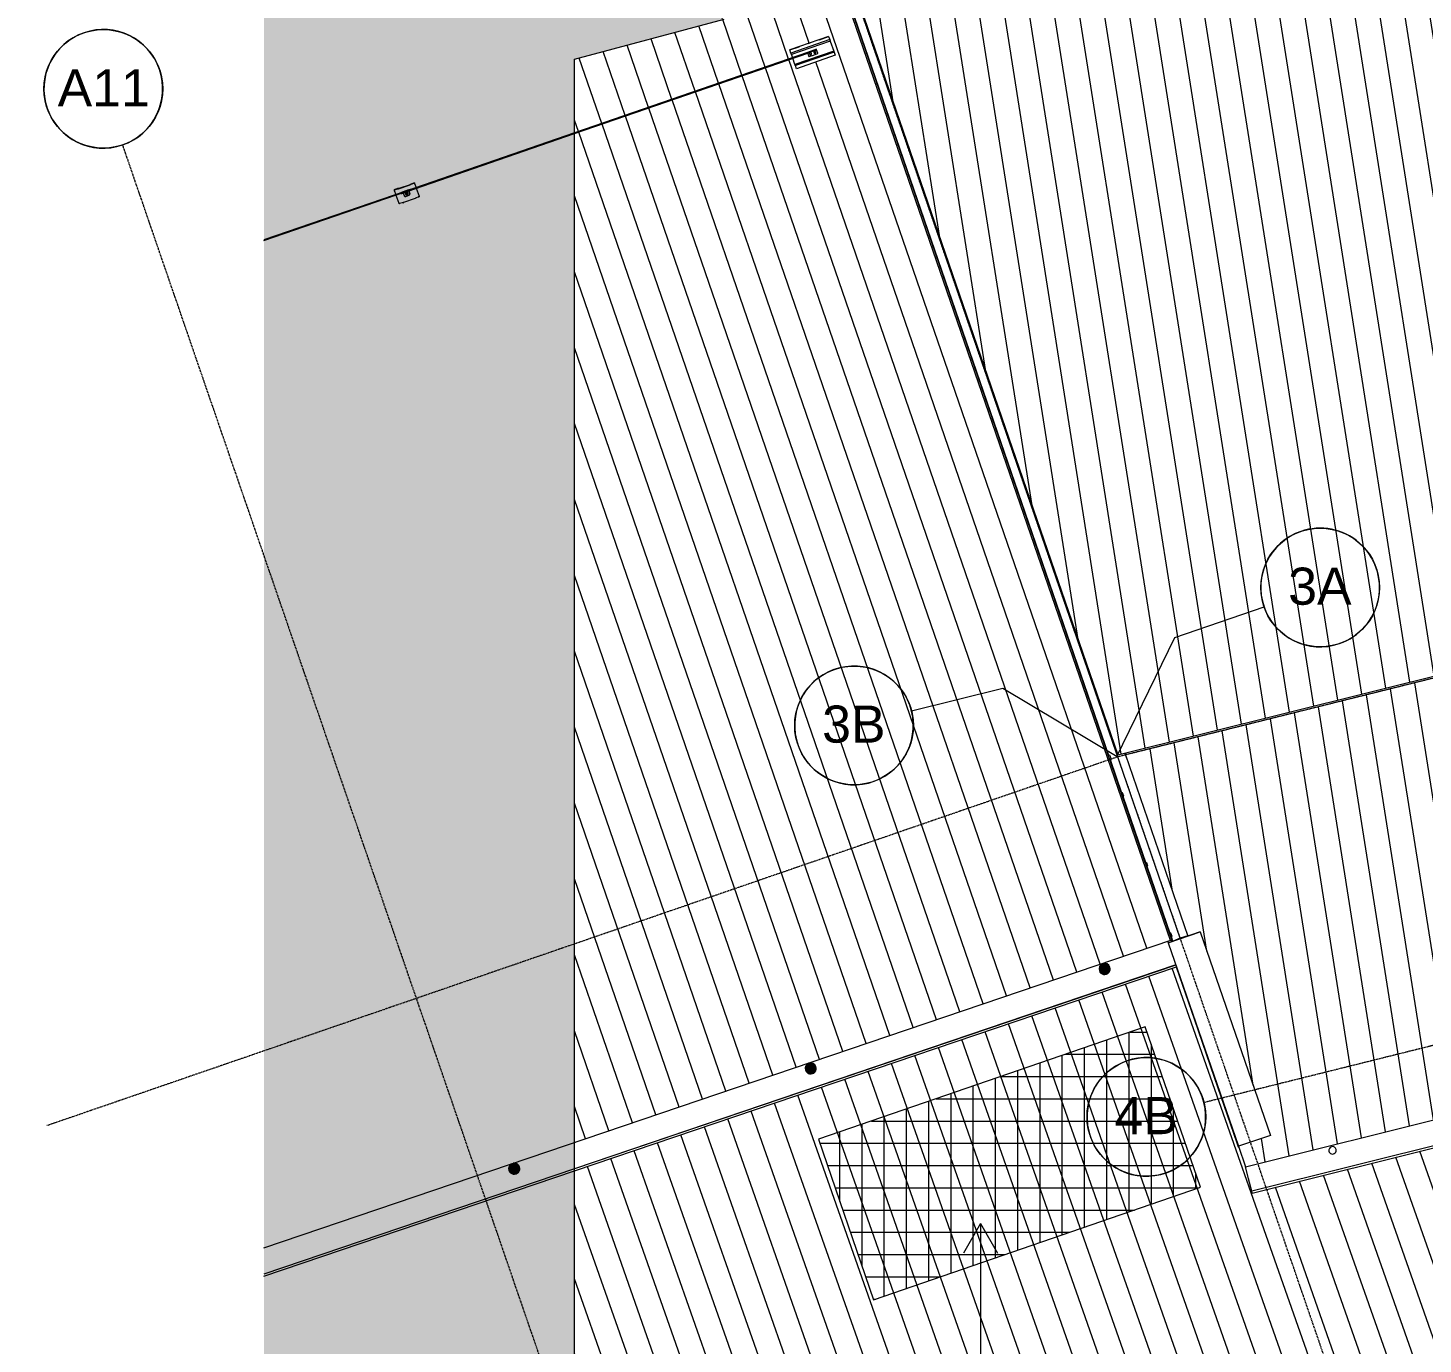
# Model space of a CAD drawing. Header units: millimetres. Extents: x -2355745 to -2216356, y 3958910 to 4068440.
# Drawn here: x -2355745 to -2336936, y 3985794 to 4003533 of the extents above; entities that cross this region are included whole.
import ezdxf

# ---------------------------------------------------------------- set-up
doc = ezdxf.new("R2010")
doc.units = ezdxf.units.MM
doc.linetypes.add('Grid Line', pattern=[21, 12, -3, 3, -3])
for name, color, linetype, lineweight in [('A-DETL', 90, 'Continuous', 18), ('A-DETL-GENF', 92, 'Continuous', 5), ('A-GENM', 13, 'Continuous', 5), ('A-GLAZ-CWMG', 51, 'Continuous', 5), ('A-ROOF', 132, 'Continuous', 5), ('A-ROOF-PATT', 132, 'Continuous', 5), ('A-WALL', 113, 'Continuous', 5), ('G-ANNO-TEXT', 231, 'Continuous', 5), ('P-SANR-FIXT', 6, 'Continuous', 5), ('Q-SPCQ', 91, 'Continuous', 5), ('S-GRID', 1, 'Continuous', 5), ('S-GRID-IDEN', 1, 'Continuous', 5)]:
    doc.layers.add(name, color=color, linetype=linetype, lineweight=lineweight)
doc.styles.add('Arial', font='arial.ttf', dxfattribs={"height": 500})

# ---------------------------------------------------------------- blocks, each defined once
blk = doc.blocks.new('Downpipe - Tee Spreader - Downpipe - Tee Spreader-1473809-ROOF - Part B')
at = {"layer": 'P-SANR-FIXT'}
for start, end in [(360, 180), (180, 360)]:
    blk.add_arc((-40, 70), 50, start, end, dxfattribs=at)
blk = doc.blocks.new('Downpipe - L Spreader - Default-1309623-ROOF - Part B')
at = {"layer": 'P-SANR-FIXT'}
blk.add_hatch(color=11, dxfattribs=at).paths.add_polyline_path([(-20, 2172), (-40, 2175), (-59, 2172), (-77, 2165), (-93, 2153), (-105, 2137), (-112, 2119), (-115, 2100), (-112, 2081), (-105, 2062), (-93, 2047), (-77, 2035), (-59, 2028), (-40, 2025), (-20, 2028), (-2, 2035), (13, 2047), (25, 2062), (33, 2081), (35, 2100), (33, 2119), (25, 2137), (13, 2153), (-2, 2165), (-11, 2169)])
for start, end in [(0, 180), (180, 0)]:
    blk.add_arc((-40, 2100), 75, start, end, dxfattribs=at)
blk = doc.blocks.new('Downpipe - L Spreader - Default-V5-ROOF - Part B')
at = {"layer": 'P-SANR-FIXT'}
for start, end in [(0, 180), (180, 260.6976), (279.3024, 0)]:
    blk.add_arc((-40, 2100), 75, start, end, dxfattribs=at)
blk = doc.blocks.new('Static Line_Sayfa_Metal Deck_Pan Mount - Up to 15 _ pitch - Max 2 Users-1845874-ROOF - Part B')
at = {"layer": 'Q-SPCQ'}
for p, q in [((-2344950, 4003416), (-2345472, 4003236)), ((-2344950, 4003416), (-2345472, 4003236)), ((-2344936, 4003375), (-2345458, 4003195)), ((-2344950, 4003416), (-2345073, 4003374)), ((-2345073, 4003374), (-2344950, 4003416)), ((-2345073, 4003374), (-2345073, 4003374)), ((-2344950, 4003416), (-2344950, 4003416)), ((-2344950, 4003416), (-2344936, 4003375)), ((-2344950, 4003416), (-2344950, 4003416)), ((-2344936, 4003375), (-2344929, 4003354)), ((-2345220, 4003205), (-2348376, 4002117)), ((-2348376, 4002109), (-2345218, 4003197)), ((-2345472, 4003236), (-2345349, 4003279)), ((-2345349, 4003278), (-2345472, 4003236)), ((-2345458, 4003195), (-2345472, 4003236)), ((-2345472, 4003236), (-2345472, 4003236)), ((-2345472, 4003236), (-2345472, 4003236)), ((-2345451, 4003174), (-2345458, 4003195)), ((-2344929, 4003354), (-2345451, 4003174)), ((-2344882, 4003218), (-2345404, 4003038)), ((-2344877, 4003205), (-2345399, 4003025)), ((-2345349, 4003279), (-2345349, 4003278)), ((-2345114, 4003245), (-2345237, 4003202)), ((-2345237, 4003202), (-2345236, 4003200)), ((-2345236, 4003198), (-2345234, 4003193)), ((-2345234, 4003193), (-2345227, 4003174)), ((-2345211, 4003326), (-2345224, 4003321)), ((-2345224, 4003322), (-2345211, 4003326)), ((-2345220, 4003205), (-2345220, 4003205)), ((-2345219, 4003204), (-2345220, 4003205)), ((-2345219, 4003204), (-2345219, 4003205)), ((-2345198, 4003331), (-2345211, 4003326)), ((-2345211, 4003326), (-2345198, 4003331)), ((-2345211, 4003205), (-2345123, 4003240)), ((-2345121, 4003235), (-2345210, 4003200)), ((-2345207, 4003181), (-2345206, 4003181)), ((-2345198, 4003331), (-2345198, 4003331)), ((-2345182, 4003189), (-2345182, 4003190)), ((-2345156, 4003167), (-2345099, 4003187)), ((-2345150, 4003201), (-2345150, 4003200)), ((-2345125, 4003209), (-2345125, 4003209)), ((-2345114, 4003244), (-2345114, 4003245)), ((-2345112, 4003240), (-2345114, 4003244)), ((-2345112, 4003240), (-2345114, 4003244)), ((-2345113, 4003240), (-2345112, 4003240)), ((-2345112, 4003237), (-2345113, 4003240)), ((-2345104, 4003217), (-2345112, 4003237)), ((-2345096, 4003193), (-2345104, 4003217)), ((-2344929, 4003354), (-2344882, 4003218)), ((-2344882, 4003218), (-2344877, 4003205)), ((-2344877, 4003205), (-2344863, 4003164)), ((-2345435, 4003130), (-2345451, 4003174)), ((-2345404, 4003038), (-2345433, 4003124)), ((-2345399, 4003025), (-2345404, 4003038)), ((-2345385, 4002984), (-2345399, 4003025)), ((-2344863, 4003164), (-2345385, 4002984)), ((-2345227, 4003174), (-2345219, 4003151)), ((-2345213, 4003148), (-2345156, 4003167)), ((-2348376, 4002117), (-2350649, 4001334)), ((-2350647, 4001326), (-2348376, 4002109)), ((-2350648, 4001334), (-2352563, 4000675)), ((-2352563, 4000667), (-2350646, 4001327)), ((-2350761, 4001367), (-2350808, 4001350)), ((-2350808, 4001350), (-2350761, 4001367)), ((-2350808, 4001350), (-2350808, 4001350)), ((-2350808, 4001350), (-2350805, 4001341)), ((-2350805, 4001341), (-2350805, 4001341)), ((-2350805, 4001341), (-2350786, 4001286)), ((-2350762, 4001366), (-2350799, 4001354)), ((-2350799, 4001353), (-2350763, 4001366)), ((-2350762, 4001366), (-2350749, 4001366)), ((-2350747, 4001367), (-2350761, 4001367)), ((-2350761, 4001367), (-2350761, 4001367)), ((-2350748, 4001366), (-2350591, 4001420)), ((-2350593, 4001420), (-2350746, 4001367)), ((-2350712, 4001315), (-2350716, 4001312)), ((-2350714, 4001307), (-2350716, 4001312)), ((-2350712, 4001302), (-2350714, 4001307)), ((-2350712, 4001302), (-2350708, 4001303)), ((-2350590, 4001357), (-2350710, 4001316)), ((-2350706, 4001303), (-2350586, 4001345)), ((-2350613, 4001351), (-2350688, 4001324)), ((-2350688, 4001324), (-2350688, 4001324)), ((-2350688, 4001324), (-2350688, 4001323)), ((-2350670, 4001272), (-2350684, 4001312)), ((-2350627, 4001301), (-2350627, 4001301)), ((-2350626, 4001302), (-2350626, 4001302)), ((-2350618, 4001305), (-2350618, 4001305)), ((-2350613, 4001351), (-2350612, 4001350)), ((-2350612, 4001349), (-2350612, 4001350)), ((-2350608, 4001338), (-2350594, 4001298)), ((-2350581, 4001428), (-2350592, 4001420)), ((-2350590, 4001421), (-2350580, 4001429)), ((-2350583, 4001358), (-2350588, 4001357)), ((-2350584, 4001346), (-2350580, 4001348)), ((-2350583, 4001358), (-2350581, 4001353)), ((-2350581, 4001428), (-2350534, 4001445)), ((-2350534, 4001445), (-2350581, 4001429)), ((-2350581, 4001429), (-2350581, 4001428)), ((-2350581, 4001353), (-2350580, 4001348)), ((-2350543, 4001441), (-2350580, 4001429)), ((-2350579, 4001429), (-2350543, 4001441)), ((-2350534, 4001445), (-2350534, 4001445)), ((-2350534, 4001445), (-2350531, 4001435)), ((-2350531, 4001435), (-2350531, 4001435)), ((-2350531, 4001435), (-2350512, 4001381)), ((-2350509, 4001374), (-2350472, 4001266)), ((-2350784, 4001280), (-2350746, 4001171)), ((-2350746, 4001171), (-2350743, 4001162)), ((-2350734, 4001165), (-2350743, 4001162)), ((-2350698, 4001177), (-2350734, 4001165)), ((-2350684, 4001178), (-2350697, 4001177)), ((-2350526, 4001232), (-2350683, 4001178)), ((-2350656, 4001292), (-2350656, 4001292)), ((-2350651, 4001262), (-2350604, 4001279)), ((-2350648, 4001295), (-2350648, 4001294)), ((-2350646, 4001295), (-2350646, 4001294)), ((-2350515, 4001240), (-2350525, 4001232)), ((-2350478, 4001253), (-2350514, 4001241)), ((-2350469, 4001256), (-2350477, 4001253)), ((-2350472, 4001266), (-2350469, 4001256))]:
    blk.add_line(p, q, dxfattribs=at)
at = {"layer": 'Q-SPCQ', "flags": 128}
for points in [[(-2345206, 4003181), (-2345206, 4003180), (-2345206, 4003180), (-2345206, 4003179), (-2345205, 4003179), (-2345205, 4003178), (-2345205, 4003178), (-2345205, 4003177), (-2345204, 4003177), (-2345204, 4003176), (-2345204, 4003176), (-2345203, 4003176), (-2345203, 4003175), (-2345203, 4003175), (-2345202, 4003175), (-2345202, 4003174), (-2345201, 4003174), (-2345201, 4003174), (-2345200, 4003173), (-2345200, 4003173), (-2345200, 4003173), (-2345199, 4003173), (-2345199, 4003173), (-2345198, 4003172), (-2345198, 4003172), (-2345197, 4003172), (-2345197, 4003172), (-2345196, 4003172), (-2345196, 4003172), (-2345195, 4003172), (-2345194, 4003172), (-2345194, 4003172), (-2345193, 4003172), (-2345193, 4003172), (-2345192, 4003172), (-2345192, 4003172), (-2345191, 4003172), (-2345191, 4003172), (-2345190, 4003172), (-2345190, 4003172), (-2345189, 4003173), (-2345189, 4003173), (-2345188, 4003173), (-2345188, 4003173), (-2345188, 4003174), (-2345187, 4003174), (-2345187, 4003174), (-2345186, 4003174), (-2345186, 4003175), (-2345185, 4003175), (-2345185, 4003175), (-2345185, 4003176), (-2345184, 4003176), (-2345184, 4003176), (-2345184, 4003177), (-2345183, 4003177), (-2345183, 4003178), (-2345183, 4003178), (-2345183, 4003179), (-2345182, 4003179), (-2345182, 4003180), (-2345182, 4003180), (-2345182, 4003181), (-2345182, 4003181), (-2345181, 4003182), (-2345181, 4003182), (-2345181, 4003183), (-2345181, 4003183), (-2345181, 4003184), (-2345181, 4003184), (-2345181, 4003185), (-2345181, 4003185), (-2345181, 4003186), (-2345181, 4003186), (-2345181, 4003187), (-2345181, 4003187), (-2345181, 4003188), (-2345181, 4003188), (-2345182, 4003189), (-2345182, 4003189)], [(-2345150, 4003200), (-2345149, 4003200), (-2345149, 4003199), (-2345149, 4003199), (-2345149, 4003198), (-2345148, 4003198), (-2345148, 4003197), (-2345148, 4003197), (-2345148, 4003196), (-2345147, 4003196), (-2345147, 4003196), (-2345147, 4003195), (-2345146, 4003195), (-2345146, 4003195), (-2345145, 4003194), (-2345145, 4003194), (-2345145, 4003194), (-2345144, 4003193), (-2345144, 4003193), (-2345143, 4003193), (-2345143, 4003193), (-2345142, 4003192), (-2345142, 4003192), (-2345141, 4003192), (-2345141, 4003192), (-2345140, 4003192), (-2345140, 4003192), (-2345139, 4003191), (-2345139, 4003191), (-2345138, 4003191), (-2345138, 4003191), (-2345137, 4003191), (-2345137, 4003191), (-2345136, 4003191), (-2345136, 4003191), (-2345135, 4003191), (-2345135, 4003192), (-2345134, 4003192), (-2345134, 4003192), (-2345133, 4003192), (-2345133, 4003192), (-2345132, 4003192), (-2345132, 4003193), (-2345131, 4003193), (-2345131, 4003193), (-2345130, 4003193), (-2345130, 4003194), (-2345129, 4003194), (-2345129, 4003194), (-2345129, 4003195), (-2345128, 4003195), (-2345128, 4003195), (-2345128, 4003196), (-2345127, 4003196), (-2345127, 4003196), (-2345127, 4003197), (-2345126, 4003197), (-2345126, 4003198), (-2345126, 4003198), (-2345126, 4003199), (-2345125, 4003199), (-2345125, 4003200), (-2345125, 4003200), (-2345125, 4003201), (-2345125, 4003201), (-2345125, 4003202), (-2345124, 4003202), (-2345124, 4003203), (-2345124, 4003203), (-2345124, 4003204), (-2345124, 4003204), (-2345124, 4003205), (-2345124, 4003205), (-2345124, 4003206), (-2345124, 4003206), (-2345124, 4003207), (-2345125, 4003207), (-2345125, 4003208), (-2345125, 4003208), (-2345125, 4003209)], [(-2350712, 4001315), (-2350712, 4001315), (-2350711, 4001315), (-2350711, 4001315), (-2350711, 4001315), (-2350710, 4001316), (-2350710, 4001316)], [(-2350706, 4001303), (-2350706, 4001303), (-2350706, 4001303), (-2350707, 4001303), (-2350707, 4001303), (-2350708, 4001303), (-2350708, 4001303)], [(-2350633, 4001287), (-2350632, 4001287), (-2350632, 4001287), (-2350632, 4001287), (-2350631, 4001288), (-2350631, 4001288), (-2350630, 4001288), (-2350630, 4001288), (-2350630, 4001289), (-2350629, 4001289), (-2350629, 4001289), (-2350629, 4001289), (-2350628, 4001290), (-2350628, 4001290), (-2350628, 4001291), (-2350627, 4001291), (-2350627, 4001291), (-2350627, 4001292), (-2350627, 4001292), (-2350626, 4001292), (-2350626, 4001293), (-2350626, 4001293), (-2350626, 4001294), (-2350626, 4001294), (-2350625, 4001295), (-2350625, 4001295), (-2350625, 4001296), (-2350625, 4001296), (-2350625, 4001296), (-2350625, 4001297), (-2350625, 4001297), (-2350625, 4001298), (-2350625, 4001298), (-2350625, 4001299), (-2350625, 4001299), (-2350625, 4001300), (-2350625, 4001300), (-2350625, 4001301), (-2350625, 4001301), (-2350626, 4001302), (-2350626, 4001302)], [(-2350633, 4001288), (-2350633, 4001289), (-2350633, 4001289), (-2350632, 4001289), (-2350632, 4001289), (-2350632, 4001289), (-2350631, 4001289), (-2350631, 4001290), (-2350631, 4001290), (-2350630, 4001290), (-2350630, 4001290), (-2350630, 4001291), (-2350630, 4001291), (-2350629, 4001291), (-2350629, 4001291), (-2350629, 4001292), (-2350629, 4001292), (-2350628, 4001292), (-2350628, 4001293), (-2350628, 4001293), (-2350628, 4001293), (-2350628, 4001294), (-2350628, 4001294), (-2350627, 4001295), (-2350627, 4001295), (-2350627, 4001295), (-2350627, 4001296), (-2350627, 4001296), (-2350627, 4001296), (-2350627, 4001297), (-2350627, 4001297), (-2350627, 4001298), (-2350627, 4001298), (-2350627, 4001298), (-2350627, 4001299), (-2350627, 4001299), (-2350627, 4001300), (-2350627, 4001300), (-2350627, 4001300), (-2350627, 4001301), (-2350627, 4001301)], [(-2350590, 4001357), (-2350590, 4001357), (-2350589, 4001357), (-2350589, 4001357), (-2350588, 4001357), (-2350588, 4001357), (-2350588, 4001357)], [(-2350584, 4001346), (-2350584, 4001345), (-2350584, 4001345), (-2350585, 4001345), (-2350585, 4001345), (-2350585, 4001345), (-2350586, 4001345)], [(-2350648, 4001294), (-2350648, 4001294), (-2350647, 4001293), (-2350647, 4001293), (-2350647, 4001292), (-2350647, 4001292), (-2350647, 4001292), (-2350646, 4001291), (-2350646, 4001291), (-2350646, 4001290), (-2350645, 4001290), (-2350645, 4001290), (-2350645, 4001289), (-2350644, 4001289), (-2350644, 4001289), (-2350644, 4001288), (-2350643, 4001288), (-2350643, 4001288), (-2350643, 4001288), (-2350642, 4001287), (-2350642, 4001287), (-2350641, 4001287), (-2350641, 4001287), (-2350640, 4001287), (-2350640, 4001287), (-2350639, 4001286), (-2350639, 4001286), (-2350639, 4001286), (-2350638, 4001286), (-2350638, 4001286), (-2350637, 4001286), (-2350637, 4001286), (-2350636, 4001286), (-2350636, 4001286), (-2350635, 4001286), (-2350635, 4001286), (-2350634, 4001286), (-2350634, 4001287), (-2350633, 4001287), (-2350633, 4001287), (-2350633, 4001287)], [(-2350646, 4001294), (-2350646, 4001294), (-2350645, 4001294), (-2350645, 4001293), (-2350645, 4001293), (-2350645, 4001293), (-2350645, 4001292), (-2350645, 4001292), (-2350644, 4001292), (-2350644, 4001291), (-2350644, 4001291), (-2350644, 4001291), (-2350643, 4001291), (-2350643, 4001290), (-2350643, 4001290), (-2350642, 4001290), (-2350642, 4001290), (-2350642, 4001289), (-2350641, 4001289), (-2350641, 4001289), (-2350641, 4001289), (-2350640, 4001289), (-2350640, 4001289), (-2350640, 4001288), (-2350639, 4001288), (-2350639, 4001288), (-2350639, 4001288), (-2350638, 4001288), (-2350638, 4001288), (-2350637, 4001288), (-2350637, 4001288), (-2350637, 4001288), (-2350636, 4001288), (-2350636, 4001288), (-2350635, 4001288), (-2350635, 4001288), (-2350635, 4001288), (-2350634, 4001288), (-2350634, 4001288), (-2350634, 4001288), (-2350633, 4001288)]]:
    blk.add_lwpolyline(points, dxfattribs=at)
at = {"layer": 'Q-SPCQ'}
for centre, major_axis, ratio, start_param, end_param in [((-2345219, 4003204), (16.5, 5.7), 0.087156, 3.394665, 5.166175), ((-2345217, 4003199), (16.5, 5.7), 0.087156, 3.394665, 5.166175), ((-2345219, 4003204), (7.09, 2.44), 0.087156, 0, 3.141593), ((-2345219, 4003204), (7.09, 2.44), 0.087156, 3.141593, 4.712389), ((-2345217, 4003199), (7.09, 2.44), 0.087156, 3.665191, 4.45059), ((-2345219, 4003204), (7.09, 2.44), 0.087156, 4.974188, 6.283185), ((-2345217, 4003199), (7.09, 2.44), 0.087156, 0.523599, 1.047198), ((-2345217, 4003199), (7.09, 2.44), 0.087156, 5.235988, 5.759587), ((-2345194, 4003186), (12.3, 4.2), 0.996195, 0, 3.141593), ((-2345194, 4003186), (12.3, 4.2), 0.996195, 3.141593, 6.283185), ((-2345138, 4003205), (12.3, 4.2), 0.996195, 0, 3.141593), ((-2345138, 4003205), (12.3, 4.2), 0.996195, 3.141593, 6.283185), ((-2345131, 4003239), (16.5, 5.7), 0.087156, 5.166175, 6.283185), ((-2345129, 4003234), (16.5, 5.7), 0.087156, 5.166175, 6.283185), ((-2345101, 4003191), (4.73, 1.63), 0.996195, 4.712389, 6.283185), ((-2345215, 4003152), (4.73, 1.63), 0.996195, 3.141593, 4.712389), ((-2350795, 4001344), (9.46, 3.26), 0.996195, 1.570796, 3.141593), ((-2350795, 4001344), (9.46, 3.26), 0.996195, 1.570796, 3.141593), ((-2350763, 4001366), (0.946, 0.326), 0.087156, 0.252159, 1.570796), ((-2350762, 4001366), (0.946, 0.326), 0.087156, 0.252159, 1.570796), ((-2350748, 4001366), (0.946, 0.326), 0.087156, 3.393752, 4.712389), ((-2350747, 4001367), (0.946, 0.326), 0.087156, 4.492616, 4.712389), ((-2350747, 4001367), (0.946, 0.326), 0.087156, 3.393752, 3.833298), ((-2350747, 4001301), (66.2, 22.8), 0.087156, 0.229391, 0.458783), ((-2350637, 4001298), (18.8, 6.5), 0.996195, 1.570796, 4.712389), ((-2350637, 4001299), (18.8, 6.5), 0.996195, 1.570796, 3.141593), ((-2350637, 4001298), (11.1, 3.8), 0.996195, 1.570796, 4.712389), ((-2350637, 4001299), (18.8, 6.5), 0.996195, 0, 1.570796), ((-2350637, 4001298), (18.8, 6.5), 0.996195, 4.712389, 7.853982), ((-2350637, 4001298), (11.1, 3.8), 0.996195, 4.712389, 7.853982), ((-2350552, 4001368), (66.2, 22.8), 0.087156, 2.68281, 2.912201), ((-2350608, 4001293), (14.2, 4.9), 0.996195, 4.712389, 6.283185), ((-2350593, 4001420), (0.946, 0.326), 0.087156, 4.712389, 4.932162), ((-2350593, 4001420), (0.946, 0.326), 0.087156, 5.59148, 6.031026), ((-2350591, 4001420), (0.946, 0.326), 0.087156, 4.712389, 6.031026), ((-2350580, 4001429), (0.946, 0.326), 0.087156, 1.570796, 2.889433), ((-2350579, 4001429), (0.946, 0.326), 0.087156, 1.570796, 2.889433), ((-2350540, 4001432), (9.46, 3.26), 0.996195, 0, 1.570796), ((-2350540, 4001432), (9.46, 3.26), 0.996195, 0.785398, 1.570796), ((-2350737, 4001174), (9.46, 3.26), 0.996195, 3.141593, 4.712389), ((-2350737, 4001175), (9.46, 3.26), 0.996195, 3.403392, 4.692006), ((-2350698, 4001177), (0.946, 0.326), 0.087156, 0.252159, 1.570796), ((-2350683, 4001178), (0.946, 0.326), 0.087156, 3.393752, 4.712389), ((-2350656, 4001276), (14.2, 4.9), 0.996195, 3.141593, 4.712389), ((-2350656, 4001277), (14.2, 4.9), 0.996195, 3.403392, 4.147516), ((-2350609, 4001293), (14.2, 4.9), 0.996195, 5.57491, 5.954166), ((-2350526, 4001232), (0.946, 0.326), 0.087156, 4.712389, 6.031026), ((-2350514, 4001241), (0.946, 0.326), 0.087156, 1.570796, 2.889433), ((-2350482, 4001262), (9.46, 3.26), 0.996195, 4.712389, 6.283185), ((-2350482, 4001262), (9.46, 3.26), 0.996195, 4.974188, 6.283185)]:
    blk.add_ellipse(centre, major_axis=major_axis, ratio=ratio, start_param=start_param, end_param=end_param, dxfattribs=at)
blk = doc.blocks.new('Roof Gutters2 - Roof Gutters-1883888-ROOF - Part B')
at = {"layer": 'A-ROOF'}
for p, q in [((-2341171, 3993727), (-2347564, 4012294)), ((-2340210, 3991264), (-2347463, 4012328)), ((-2340992, 3993205), (-2341152, 3993670)), ((-2340955, 3993759), (-2340947, 3993735)), ((-2340940, 3993737), (-2340948, 3993761)), ((-2340666, 3992260), (-2340981, 3993176)), ((-2340340, 3991314), (-2340656, 3992231)), ((-2340310, 3991225), (-2340330, 3991285)), ((-2340323, 3991242), (-2340316, 3991222)), ((-2340210, 3991264), (-2340305, 3991226)), ((-2340107, 3991295), (-2340210, 3991264))]:
    blk.add_line(p, q, dxfattribs=at)
blk = doc.blocks.new('Roof Gutters3 - Roof Gutters-1885272-ROOF - Part B')
at = {"layer": 'A-ROOF'}
for p, q in [((-2340372, 3991203), (-2339940, 3991351)), ((-2339943, 3991351), (-2340369, 3991204)), ((-2339940, 3991351), (-2338995, 3988605)), ((-2340381, 3991222), (-2340372, 3991203)), ((-2340369, 3991204), (-2340378, 3991223)), ((-2340372, 3991203), (-2339427, 3988460)), ((-2340263, 3990879), (-2339530, 3988751)), ((-2339427, 3988460), (-2339530, 3988751)), ((-2338995, 3988605), (-2339427, 3988460)), ((-2338996, 3988608), (-2338995, 3988605))]:
    blk.add_line(p, q, dxfattribs=at)
blk = doc.blocks.new('Rectangular Mullion - Frame_Framed Facade_Danpal_DPANMF BT1-2879759-ROOF - Part B')
at = {"layer": 'A-GLAZ-CWMG'}
for p, q in [((-59, -23), (-59, -26)), ((-59, -23), (-59, -26)), ((-59, -26), (-5, -26)), ((-13, -24), (-57, -24)), ((-5, -26), (-5, -20))]:
    blk.add_line(p, q, dxfattribs=at)
blk = doc.blocks.new('Rectangular Mullion - Mullion_FramedFacade_Danpal_DPAEC50-2879752-ROOF - Part B')
at = {"layer": 'A-GLAZ-CWMG'}
for p, q in [((-24, 36), (-24, 54)), ((-24, 54), (24, 54)), ((24, 54), (24, 46))]:
    blk.add_line(p, q, dxfattribs=at)
blk = doc.blocks.new('Rectangular Mullion - Mullion_FramedFacade_Danpal_DPAEC50-2879753-ROOF - Part B')
at = {"layer": 'A-GLAZ-CWMG'}
for p, q in [((-24, 36), (-24, 54)), ((-24, 54), (24, 54)), ((24, 54), (24, 46))]:
    blk.add_line(p, q, dxfattribs=at)
blk = doc.blocks.new('Rectangular Mullion - Frame_Framed Facade_Danpal_DPANMF BT2-2879768-ROOF - Part B')
at = {"layer": 'A-GLAZ-CWMG'}
for p, q in [((-60, 36), (-60, 57)), ((-60, 57), (0, 57)), ((0, 57), (0, 36))]:
    blk.add_line(p, q, dxfattribs=at)
blk = doc.blocks.new('Rectangular Mullion - Mullion_FramedFacade_Danpal_DPAEC50-2879754-ROOF - Part B')
at = {"layer": 'A-GLAZ-CWMG'}
for p, q in [((-24, 36), (-24, 54)), ((-24, 54), (24, 54)), ((24, 54), (24, 46))]:
    blk.add_line(p, q, dxfattribs=at)
blk = doc.blocks.new('Rectangular Mullion - Frame_Framed Facade_Danpal_DPANMF BT1-2879755-ROOF - Part B')
at = {"layer": 'A-GLAZ-CWMG'}
for p, q in [((-2339751, 3989392), (-2339446, 3988505)), ((-2339446, 3988505), (-2339443, 3988506))]:
    blk.add_line(p, q, dxfattribs=at)
blk = doc.blocks.new('Rectangular Mullion - Frame_Framed Facade_Danpal_DPANMF BT1-2879756-ROOF - Part B')
at = {"layer": 'A-GLAZ-CWMG'}
blk.add_line((-2340077, 3990337), (-2339751, 3989392), dxfattribs=at)
blk = doc.blocks.new('Rectangular Mullion - Frame_Framed Facade_Danpal_DPANMF BT1-V12-ROOF - Part B')
at = {"layer": 'A-GLAZ-CWMG'}
blk.add_line((-2340263, 3990878), (-2340077, 3990337), dxfattribs=at)
blk = doc.blocks.new('Roofs 1 - Roofs 1-2640243-ROOF - Part B')
at = {"layer": 'A-ROOF'}
for p, q in [((-2340323, 3991242), (-2340316, 3991222)), ((-2340269, 3990905), (-2348376, 3988156)), ((-2340268, 3990903), (-2348376, 3988155)), ((-2348376, 3988128), (-2340260, 3990879)), ((-2348376, 3988156), (-2352563, 3986737)), ((-2348376, 3988155), (-2352563, 3986735)), ((-2352563, 3986708), (-2348376, 3988128))]:
    blk.add_line(p, q, dxfattribs=at)
blk = doc.blocks.new('Gutter 01 - Gutter 01-2642328-ROOF - Part B')
at = {"layer": 'A-GENM'}
for p, q in [((-2318748, 3992963), (-2339247, 3987855)), ((-2318748, 3992962), (-2339247, 3987853)), ((-2339240, 3987828), (-2318741, 3992937)), ((-2339289, 3988025), (-2339329, 3988185)), ((-2339247, 3987855), (-2339288, 3988019)), ((-2339247, 3987853), (-2339247, 3987855)), ((-2339242, 3987834), (-2339247, 3987853))]:
    blk.add_line(p, q, dxfattribs=at)
for centre, major_axis, start_param, end_param in [((-2339289, 3988025), (-2.47, 9.93), 4.049456, 4.712389), ((-2339242, 3987835), (-1.56, 6.27), 1.745825, 3.141593)]:
    blk.add_ellipse(centre, major_axis=major_axis, ratio=0.000002, start_param=start_param, end_param=end_param, dxfattribs=at)
blk = doc.blocks.new('Grid - A1-203820-ROOF - Part B')
at = {"layer": 'S-GRID-IDEN'}
blk.add_circle((0, 0), 4, dxfattribs=at)
for start, end in [(360, 180), (180, 360)]:
    blk.add_arc((0, 0), 4, start, end, dxfattribs=at)

msp = doc.modelspace()

# ---------------------------------------------------------------- hatches: boundary and pattern name
at = {"layer": 'A-DETL-GENF', "transparency": 33554585}
h = msp.add_hatch(color=7, dxfattribs=at)
h.paths.add_polyline_path([(-2352563, 3958910), (-2348376, 3958910), (-2348376, 4003110), (-2346358, 4003651), (-2350393, 4004732), (-2348376, 4005272), (-2348376, 4063727), (-2352563, 4063727), (-2352563, 3959144)])
h.paths.add_polyline_path([(-2351236, 3960672), (-2351312, 3960731), (-2351383, 3960798), (-2350016, 3961038), (-2350258, 3962405), (-2350171, 3962362), (-2350088, 3962310), (-2349842, 3960917), (-2350897, 3960731)])
h.paths.add_polyline_path([(-2350308, 3975956), (-2350308, 3975956), (-2350310, 3975972)])
h.paths.add_polyline_path([(-2349184, 3988083), (-2349204, 3988085), (-2349230, 3988096), (-2349239, 3988102), (-2349251, 3988117), (-2349260, 3988134), (-2349264, 3988153), (-2349263, 3988173), (-2349256, 3988191), (-2349245, 3988208), (-2349224, 3988224), (-2349194, 3988233), (-2349174, 3988232), (-2349156, 3988225), (-2349140, 3988215), (-2349127, 3988200), (-2349118, 3988182), (-2349114, 3988163), (-2349118, 3988136), (-2349122, 3988125), (-2349133, 3988109), (-2349147, 3988096), (-2349165, 3988087), (-2349178, 3988085)])
at = {"layer": 'A-DETL-GENF'}
h = msp.add_hatch(dxfattribs=at)
h.set_pattern_fill('FP_14', style=0, pattern_type=2)
h.set_pattern_definition([(0, (0, 0), (0, 300), []), (90, (0, 0), (-300, 2e-14), [])])
h.paths.add_polyline_path([(-2344344, 3986390), (-2339936, 3987907), (-2340681, 3990071), (-2345089, 3988554), (-2344514, 3986884)])
at = {"layer": 'A-DETL-GENF', "transparency": 33554585}
msp.add_hatch(color=7, dxfattribs=at).paths.add_polyline_path([(-2349184, 3988083), (-2349165, 3988087), (-2349147, 3988096), (-2349133, 3988109), (-2349122, 3988125), (-2349116, 3988144), (-2349114, 3988163), (-2349118, 3988182), (-2349127, 3988200), (-2349140, 3988215), (-2349156, 3988225), (-2349174, 3988232), (-2349201, 3988232), (-2349231, 3988221), (-2349245, 3988208), (-2349256, 3988191), (-2349263, 3988173), (-2349264, 3988153), (-2349260, 3988134), (-2349251, 3988117), (-2349239, 3988102), (-2349222, 3988091), (-2349204, 3988085), (-2349194, 3988084)])
at = {"layer": 'A-ROOF-PATT'}
h = msp.add_hatch(dxfattribs=at)
h.set_pattern_fill('FP_7', color=256, style=0, pattern_type=2)
h.set_pattern_definition([(98.961, (-850854.14, -366201.8), (-328.891297, -52.085544), [])])
h.paths.add_polyline_path([(-2341051, 3993735), (-2319848, 3999020), (-2322929, 4018468), (-2347271, 4012402), (-2347269, 4012394), (-2347455, 4012331), (-2341096, 3993866)])
h.paths.add_polyline_path([(-2327106, 4007820), (-2327105, 4007822), (-2327105, 4007820)])
h.paths.add_polyline_path([(-2326624, 4007935), (-2326626, 4007933), (-2326629, 4007933)])
h.paths.add_polyline_path([(-2341872, 4004136), (-2341874, 4004134), (-2341877, 4004134)])
h.paths.add_polyline_path([(-2342829, 4003791), (-2342872, 4003961), (-2342336, 4004094), (-2342320, 4004031), (-2337581, 4005211), (-2337597, 4005275), (-2337586, 4005272), (-2337585, 4005274), (-2337582, 4005275), (-2337424, 4005314), (-2337424, 4005315), (-2337414, 4005321), (-2337398, 4005256), (-2332483, 4006481), (-2332499, 4006545), (-2332488, 4006542), (-2332487, 4006545), (-2332485, 4006546), (-2332326, 4006585), (-2332326, 4006585), (-2332316, 4006591), (-2332300, 4006527), (-2327385, 4007752), (-2327401, 4007816), (-2327390, 4007813), (-2327390, 4007815), (-2327387, 4007816), (-2327228, 4007855), (-2327228, 4007856), (-2327218, 4007861), (-2327202, 4007796), (-2326985, 4007851), (-2326938, 4007862), (-2326768, 4007906), (-2322465, 4008982), (-2322480, 4009043), (-2321944, 4009176), (-2321902, 4009006), (-2322438, 4008873), (-2322464, 4008972), (-2322506, 4008962), (-2322525, 4008956), (-2327200, 4007789), (-2327170, 4007668), (-2327180, 4007664), (-2327180, 4007662), (-2327342, 4007622), (-2327344, 4007622), (-2327353, 4007623), (-2327384, 4007744), (-2332298, 4006519), (-2332268, 4006398), (-2332278, 4006394), (-2332278, 4006392), (-2332440, 4006352), (-2332442, 4006351), (-2332451, 4006352), (-2332481, 4006473), (-2337396, 4005249), (-2337366, 4005127), (-2337376, 4005123), (-2337376, 4005121), (-2337538, 4005081), (-2337540, 4005081), (-2337549, 4005082), (-2337579, 4005204), (-2337764, 4005158), (-2337796, 4005150), (-2337867, 4005132), (-2337922, 4005118), (-2342318, 4004024), (-2342294, 4003925), (-2342784, 4003803)])
h = msp.add_hatch(dxfattribs=at)
h.set_pattern_fill('FP_2', color=256, style=0, pattern_type=2)
h.set_pattern_definition([(109, (-11202.03, 32533.07), (-314.857686, -108.414195), [])])
h.paths.add_polyline_path([(-2347449, 4002429), (-2347449, 4002428), (-2347451, 4002429)])
h.paths.add_polyline_path([(-2348321, 4002129), (-2348327, 4002126), (-2348326, 4002127)])
h.paths.add_polyline_path([(-2348376, 3988511), (-2340323, 3991242), (-2347571, 4012292), (-2348018, 4012138), (-2348376, 4012015), (-2348376, 4005272), (-2350393, 4004732), (-2346358, 4003651), (-2348376, 4003110), (-2348376, 4002117), (-2345436, 4003132), (-2345472, 4003236), (-2344950, 4003416), (-2344863, 4003164), (-2345385, 4002985), (-2345433, 4003124), (-2346492, 4002759), (-2346499, 4002756), (-2348376, 4002107), (-2348376, 3988872)])
h.paths.add_polyline_path([(-2348213, 4002167), (-2348202, 4002169), (-2348212, 4002167)])
h.paths.add_polyline_path([(-2347133, 4002539), (-2347119, 4002543), (-2347129, 4002540)])
h.paths.add_polyline_path([(-2345662, 4003044), (-2345643, 4003051), (-2345652, 4003048), (-2345661, 4003045)])
h = msp.add_hatch(dxfattribs=at)
h.set_pattern_fill('FP_8', color=256, style=0, pattern_type=2)
h.set_pattern_definition([(109.367, (-4018.33, 11431.97), (-314.1568, -110.428734), [])])
h.paths.add_polyline_path([(-2348376, 3967434), (-2298472, 3967435), (-2305718, 3993269), (-2317088, 3995686), (-2318280, 3999147), (-2319719, 3998920), (-2318930, 3993944), (-2318890, 3993781), (-2318904, 3993778), (-2318829, 3993294), (-2318830, 3993294), (-2318743, 3992937), (-2339241, 3987830), (-2339330, 3988189), (-2339423, 3988456), (-2339429, 3988456), (-2340263, 3990878), (-2348376, 3988128), (-2348376, 3976236), (-2344810, 3976648), (-2344825, 3976790), (-2344776, 3976795), (-2344764, 3976793), (-2344763, 3976794), (-2344598, 3976813), (-2344598, 3976814), (-2344576, 3976819), (-2344538, 3976822), (-2344521, 3976682), (-2339078, 3977311), (-2339093, 3977453), (-2339044, 3977458), (-2339032, 3977456), (-2339031, 3977457), (-2338866, 3977476), (-2338866, 3977477), (-2338844, 3977482), (-2338806, 3977485), (-2338790, 3977345), (-2333346, 3977974), (-2333361, 3978116), (-2333312, 3978121), (-2333300, 3978118), (-2333300, 3978120), (-2333134, 3978139), (-2333134, 3978140), (-2333112, 3978145), (-2333074, 3978148), (-2333058, 3978008), (-2327614, 3978637), (-2327629, 3978779), (-2327581, 3978784), (-2327568, 3978781), (-2327568, 3978783), (-2327402, 3978802), (-2327402, 3978802), (-2327380, 3978808), (-2327342, 3978811), (-2327326, 3978670), (-2321882, 3979300), (-2321897, 3979442), (-2321849, 3979447), (-2321837, 3979444), (-2321836, 3979446), (-2321670, 3979465), (-2321670, 3979465), (-2321648, 3979471), (-2321610, 3979474), (-2321594, 3979333), (-2316150, 3979963), (-2316165, 3980105), (-2316117, 3980110), (-2316105, 3980107), (-2316104, 3980109), (-2315938, 3980128), (-2315938, 3980128), (-2315917, 3980133), (-2315878, 3980137), (-2315862, 3979996), (-2310548, 3980612), (-2310567, 3980773), (-2310019, 3980837), (-2309989, 3980572), (-2310537, 3980508), (-2310547, 3980605), (-2310658, 3980592), (-2311033, 3980548), (-2312105, 3980424), (-2312132, 3980421), (-2312153, 3980418), (-2312207, 3980412), (-2312280, 3980403), (-2315861, 3979989), (-2315857, 3979939), (-2315904, 3979934), (-2315916, 3979932), (-2315917, 3979930), (-2316082, 3979911), (-2316083, 3979911), (-2316105, 3979910), (-2316144, 3979907), (-2316149, 3979955), (-2321593, 3979325), (-2321589, 3979276), (-2321636, 3979271), (-2321648, 3979269), (-2321648, 3979267), (-2321814, 3979248), (-2321815, 3979248), (-2321837, 3979248), (-2321876, 3979244), (-2321881, 3979292), (-2327325, 3978663), (-2327321, 3978613), (-2327368, 3978608), (-2327379, 3978606), (-2327380, 3978604), (-2327546, 3978585), (-2327547, 3978585), (-2327569, 3978585), (-2327608, 3978581), (-2327613, 3978629), (-2333057, 3978000), (-2333052, 3977951), (-2333100, 3977945), (-2333111, 3977943), (-2333112, 3977941), (-2333278, 3977923), (-2333279, 3977922), (-2333300, 3977922), (-2333339, 3977919), (-2333345, 3977966), (-2338789, 3977335), (-2338784, 3977288), (-2338831, 3977282), (-2338843, 3977280), (-2338844, 3977278), (-2339010, 3977260), (-2339011, 3977259), (-2339032, 3977259), (-2339071, 3977256), (-2339077, 3977303), (-2344521, 3976674), (-2344516, 3976625), (-2344563, 3976619), (-2344575, 3976617), (-2344576, 3976615), (-2344741, 3976597), (-2344742, 3976596), (-2344764, 3976596), (-2344803, 3976593), (-2344809, 3976640), (-2348376, 3976228), (-2348376, 3968737)])
h.paths.add_polyline_path([(-2327556, 3978585), (-2327556, 3978585), (-2327546, 3978585)])
h.paths.add_polyline_path([(-2316117, 3980110), (-2316117, 3980110), (-2316105, 3980110)])
h.paths.add_polyline_path([(-2313140, 3980304), (-2313120, 3980306), (-2313131, 3980305)])
h.paths.add_polyline_path([(-2339429, 3988462), (-2339429, 3988465), (-2339444, 3988505), (-2339444, 3988504), (-2339430, 3988464)])
h = msp.add_hatch(dxfattribs=at)
h.set_pattern_fill('FP_9', color=256, style=0, pattern_type=2)
h.set_pattern_definition([(278.961, (-3800929.44, 8359068.75), (328.891297, 52.085544), [])])
h.paths.add_polyline_path([(-2339329, 3988185), (-2318830, 3993294), (-2319737, 3999020), (-2340947, 3993735), (-2340107, 3991295), (-2339940, 3991351), (-2338995, 3988605), (-2339424, 3988460), (-2339330, 3988187)])

# ---------------------------------------------------------------- linework, layer by layer
at = {"layer": 'A-DETL', "lineweight": 15}
for p, q in [((-2348376, 4003110), (-2346358, 4003651)), ((-2348376, 3958910), (-2348376, 4003110))]:
    msp.add_line(p, q, dxfattribs=at)
at = {"layer": 'A-DETL', "lineweight": 5}
for p, q in [((-2340681, 3990071), (-2345089, 3988554)), ((-2339936, 3987907), (-2340681, 3990071)), ((-2345089, 3988554), (-2344344, 3986390)), ((-2344344, 3986390), (-2339936, 3987907))]:
    msp.add_line(p, q, dxfattribs=at)
at = {"layer": 'A-ROOF'}
for p, q in [((-2340323, 3991242), (-2347571, 4012292)), ((-2347455, 4012331), (-2341051, 3993735)), ((-2341051, 3993735), (-2319848, 3999019)), ((-2319737, 3999020), (-2340947, 3993735)), ((-2340947, 3993735), (-2340107, 3991294)), ((-2339329, 3988185), (-2318830, 3993294)), ((-2352563, 3987092), (-2340323, 3991242)), ((-2339424, 3988461), (-2339329, 3988185))]:
    msp.add_line(p, q, dxfattribs=at)
at = {"layer": 'A-WALL'}
for p, q in [((-2340369, 3991204), (-2340376, 3991224)), ((-2340338, 3991237), (-2340331, 3991217))]:
    msp.add_line(p, q, dxfattribs=at)
at = {"layer": 'G-ANNO-TEXT', "color": 7}
for q in [(-2343133, 3987021), (-2342672, 3987021), (-2342902, 3982311)]:
    msp.add_line((-2342902, 3987421), q, dxfattribs=at)
at = {"layer": 'S-GRID', "linetype": 'Grid Line'}
for p, q in [((-2331919, 3967185), (-2353225, 4029063)), ((-2342616, 3967536), (-2354467, 4001956)), ((-2319743, 3999020), (-2341060, 3993707)), ((-2315193, 3995204), (-2339890, 3989049)), ((-2341069, 3993703), (-2355488, 3988738))]:
    msp.add_line(p, q, dxfattribs=at)
at = {"layer": 'S-GRID'}
for p, q in [((-2340282, 3995318), (-2339081, 3995731)), ((-2341069, 3993703), (-2340282, 3995318)), ((-2342600, 3994632), (-2343832, 3994325)), ((-2341060, 3993707), (-2342600, 3994632))]:
    msp.add_line(p, q, dxfattribs=at)

# ---------------------------------------------------------------- block references
at = {"layer": 'A-GENM'}
msp.add_blockref('Gutter 01 - Gutter 01-2642328-ROOF - Part B', (0, 0), dxfattribs=at)
at = {"layer": 'A-GLAZ-CWMG', "extrusion": (0, 0, -1), "rotation": 70.9995928797833}
for name, p in [('Rectangular Mullion - Frame_Framed Facade_Danpal_DPANMF BT2-2879768-ROOF - Part B', (2341212, 3993713)), ('Rectangular Mullion - Mullion_FramedFacade_Danpal_DPAEC50-2879753-ROOF - Part B', (2341030, 3993185)), ('Rectangular Mullion - Mullion_FramedFacade_Danpal_DPAEC50-2879754-ROOF - Part B', (2340704, 3992240)), ('Rectangular Mullion - Mullion_FramedFacade_Danpal_DPAEC50-2879752-ROOF - Part B', (2340379, 3991294))]:
    msp.add_blockref(name, p, dxfattribs=at)
at = {"layer": 'A-GLAZ-CWMG'}
for name in ['Rectangular Mullion - Frame_Framed Facade_Danpal_DPANMF BT1-V12-ROOF - Part B', 'Rectangular Mullion - Frame_Framed Facade_Danpal_DPANMF BT1-2879756-ROOF - Part B', 'Rectangular Mullion - Frame_Framed Facade_Danpal_DPANMF BT1-2879755-ROOF - Part B']:
    msp.add_blockref(name, (0, 0), dxfattribs=at)
at = {"layer": 'A-GLAZ-CWMG', "rotation": 289.0004071202167}
msp.add_blockref('Rectangular Mullion - Frame_Framed Facade_Danpal_DPANMF BT1-2879759-ROOF - Part B', (-2339402, 3988458), dxfattribs=at)
at = {"layer": 'A-ROOF'}
for name in ['Roof Gutters3 - Roof Gutters-1885272-ROOF - Part B', 'Roof Gutters2 - Roof Gutters-1883888-ROOF - Part B', 'Roofs 1 - Roofs 1-2640243-ROOF - Part B']:
    msp.add_blockref(name, (0, 0), dxfattribs=at)
at = {"layer": 'P-SANR-FIXT'}
for name, p, rotation in [('Downpipe - L Spreader - Default-1309623-ROOF - Part B', (-2341942, 3992826), 198.7291458098613), ('Downpipe - L Spreader - Default-1309623-ROOF - Part B', (-2345904, 3991486), 198.7291458098613), ('Downpipe - Tee Spreader - Downpipe - Tee Spreader-1473809-ROOF - Part B', (-2338213, 3988464), 193.9934690902447), ('Downpipe - L Spreader - Default-V5-ROOF - Part B', (-2349901, 3990134), 198.7291458098613)]:
    msp.add_blockref(name, p, dxfattribs=dict(at, rotation=rotation))
at = {"layer": 'Q-SPCQ'}
msp.add_blockref('Static Line_Sayfa_Metal Deck_Pan Mount - Up to 15 _ pitch - Max 2 Users-1845874-ROOF - Part B', (0, 0), dxfattribs=at)
at = {"layer": 'S-GRID-IDEN', "xscale": 199.9999999999999, "yscale": 199.9999999999999, "zscale": 199.9999999999999}
for p, rotation in [((-2354728, 4002712), 19.00040712021582), ((-2338324, 3995991), 109.0004071202154), ((-2344608, 3994132), 103.9934690902116), ((-2340667, 3988856), 103.9934690902122)]:
    msp.add_blockref('Grid - A1-203820-ROOF - Part B', p, dxfattribs=dict(at, rotation=rotation))

# ---------------------------------------------------------------- texts
at = {"layer": 'S-GRID-IDEN', "char_height": 500, "attachment_point": 1, "style": 'Arial'}
for s, insert, width in [('A11', (-2355344, 4002975), 1491.14), ('3A', (-2338755, 3996259), 1026.16), ('3B', (-2345038, 3994400), 1026.16), ('4B', (-2341097, 3989123), 1026.16)]:
    msp.add_mtext(s, dxfattribs=dict(at, insert=insert, width=width))

doc.saveas('drawing.dxf')
